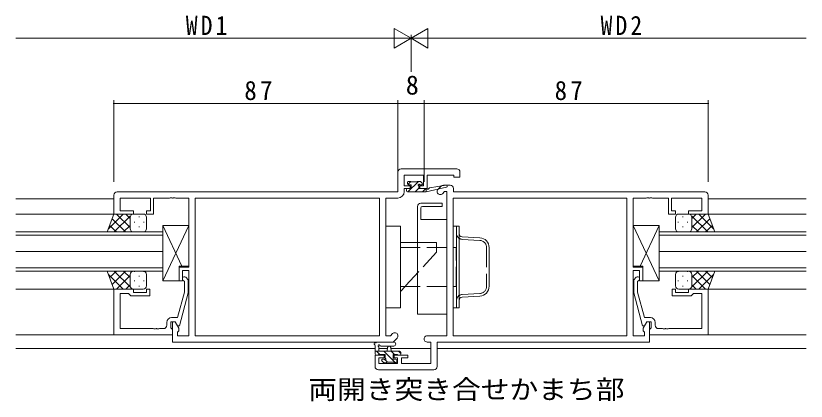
# Model space of a CAD drawing. Units: millimetres, scale not verified. Extents: x -841 to 292, y -594 to 212.
# Drawn here: x -163.8 to 78.2, y -139.8 to -21.8 of the extents above; entities that cross this region are included whole.
import ezdxf
from ezdxf.enums import TextEntityAlignment as Align

# ---------------------------------------------------------------- set-up
doc = ezdxf.new("R2010")
doc.units = ezdxf.units.MM
doc.header["$LTSCALE"] = 2
doc.linetypes.add('DASHED3', pattern=[4, 3, -1])
doc.layers.add('0-2_USER1', color=7, linetype='Continuous')
for name, color, linetype, lineweight in [('0-3_YKK_11', 7, 'Continuous', 9), ('0-4_YKK_12', 2, 'Continuous', 9), ('0-5_YKK_13', 4, 'Continuous', 9), ('0-6_YKK_D', 6, 'Continuous', 9)]:
    doc.layers.add(name, color=color, linetype=linetype, lineweight=lineweight)
doc.styles.add('ＭＳ ゴシック', font='')
doc.styles.get('ＭＳ ゴシック').set_extended_font_data('MS Gothic')

msp = doc.modelspace()

# ---------------------------------------------------------------- linework, layer by layer
at = {"layer": '0-3_YKK_11'}
for p, q in [((-46.76, -69.706), (-46.76, -75.707)), ((-28.76, -68.706), (-45.76, -68.706)), ((-27.76, -71.206), (-27.76, -69.706)), ((-44.83, -70.636), (-38.96, -70.636)), ((-44.83, -73.906), (-44.83, -70.636)), ((-38.96, -70.636), (-38.96, -73.906)), ((-37.76, -70.636), (-29.69, -70.636)), ((-37.76, -74.706), (-37.76, -70.636)), ((-29.69, -70.636), (-29.69, -71.206)), ((-29.69, -71.206), (-27.76, -71.206)), ((-43.06, -73.906), (-44.83, -73.906)), ((-44.83, -74.706), (-43.06, -74.706)), ((-44.83, -75.636), (-44.83, -74.706)), ((-43.06, -74.706), (-43.06, -73.906)), ((-40.06, -73.906), (-40.06, -74.706)), ((-38.96, -73.906), (-40.06, -73.906)), ((-40.06, -74.706), (-37.76, -74.706)), ((-33.553, -73.999), (-34.477, -74.924)), ((-30.76, -73.706), (-32.846, -73.706)), ((-29.76, -75.707), (-29.76, -74.706)), ((-133.76, -76.706), (-133.76, -82.506)), ((-46.76, -75.707), (-132.76, -75.707)), ((-33.113, -76.289), (-32.461, -75.636)), ((-32.461, -75.636), (-31.76, -75.636)), ((-31.76, -75.636), (-31.76, -119.776)), ((47.24, -75.707), (-29.76, -75.707)), ((48.24, -82.506), (48.24, -76.706)), ((-131.83, -77.637), (-122.56, -77.637)), ((-131.83, -81.506), (-131.83, -77.637)), ((-122.56, -77.637), (-122.56, -81.506)), ((-121.56, -77.637), (-116.718, -77.637)), ((-121.56, -82.506), (-121.56, -77.637)), ((-116.718, -77.637), (-116.535, -77.516)), ((-116.535, -77.516), (-115.985, -77.516)), ((-115.985, -77.516), (-115.802, -77.637)), ((-115.802, -77.637), (-115.718, -77.637)), ((-115.718, -77.637), (-115.535, -77.516)), ((-115.535, -77.516), (-114.985, -77.516)), ((-114.985, -77.516), (-114.802, -77.637)), ((-114.802, -77.637), (-110.76, -77.637)), ((-110.76, -77.637), (-110.76, -98.806)), ((-52.39, -77.637), (-108.83, -77.637)), ((-108.83, -77.637), (-108.83, -119.776)), ((-52.39, -77.637), (-108.83, -77.637)), ((-52.39, -119.776), (-52.39, -77.637)), ((-50.46, -77.637), (-46.83, -77.637)), ((-50.46, -119.776), (-50.46, -77.637)), ((23.31, -77.637), (-29.83, -77.637)), ((-29.83, -77.637), (-29.83, -119.776)), ((23.31, -77.637), (-29.83, -77.637)), ((23.31, -119.776), (23.31, -77.637)), ((25.24, -77.637), (29.282, -77.637)), ((25.24, -98.806), (25.24, -77.637)), ((29.282, -77.637), (29.465, -77.516)), ((29.465, -77.516), (30.015, -77.516)), ((30.015, -77.516), (30.198, -77.637)), ((30.198, -77.637), (30.282, -77.637)), ((30.282, -77.637), (30.465, -77.516)), ((30.465, -77.516), (31.015, -77.516)), ((31.015, -77.516), (31.198, -77.637)), ((31.198, -77.637), (36.04, -77.637)), ((36.04, -77.637), (36.04, -82.506)), ((37.04, -77.637), (46.31, -77.637)), ((37.04, -81.506), (37.04, -77.637)), ((46.31, -77.637), (46.31, -81.506)), ((-127.76, -81.506), (-131.83, -81.506)), ((-127.76, -82.506), (-127.76, -81.506)), ((-123.76, -81.506), (-123.76, -82.506)), ((-122.56, -81.506), (-123.76, -81.506)), ((38.24, -81.506), (37.04, -81.506)), ((38.24, -82.506), (38.24, -81.506)), ((42.24, -81.506), (42.24, -82.506)), ((46.31, -81.506), (42.24, -81.506)), ((-133.76, -82.506), (-127.76, -82.506)), ((-123.76, -82.506), (-121.56, -82.506)), ((36.04, -82.506), (38.24, -82.506)), ((42.24, -82.506), (48.24, -82.506)), ((-113.76, -98.806), (-113.76, -103.006)), ((-110.76, -98.806), (-113.76, -98.806)), ((28.24, -98.806), (25.24, -98.806)), ((28.24, -103.006), (28.24, -98.806)), ((-112.76, -99.806), (-110.76, -99.806)), ((-112.76, -103.006), (-112.76, -99.806)), ((-110.76, -99.806), (-110.76, -119.776)), ((25.24, -99.806), (27.24, -99.806)), ((25.24, -119.776), (25.24, -99.806)), ((27.24, -99.806), (27.24, -103.006)), ((-113.76, -103.006), (-112.76, -103.006)), ((-112.16, -103.155), (-112.584, -102.731)), ((-112.16, -106.445), (-112.16, -103.155)), ((-111.736, -101.882), (-110.96, -102.658)), ((-110.96, -102.658), (-110.96, -106.603)), ((26.216, -101.882), (25.44, -102.658)), ((25.44, -102.658), (25.44, -106.603)), ((26.64, -103.155), (27.064, -102.731)), ((26.64, -106.445), (26.64, -103.155)), ((27.24, -103.006), (28.24, -103.006)), ((-133.76, -105.507), (-127.76, -105.507)), ((-133.76, -119.506), (-133.76, -105.507)), ((-127.76, -105.507), (-127.76, -106.506)), ((-123.76, -105.507), (-122.76, -105.507)), ((-123.76, -106.506), (-123.76, -105.507)), ((-122.76, -105.507), (-122.76, -107.506)), ((-114.24, -114.207), (-112.16, -106.445)), ((28.72, -114.207), (26.64, -106.445)), ((37.24, -105.507), (37.24, -107.506)), ((38.24, -105.507), (37.24, -105.507)), ((38.24, -106.506), (38.24, -105.507)), ((42.24, -105.507), (42.24, -106.506)), ((48.24, -105.507), (42.24, -105.507)), ((48.24, -119.506), (48.24, -105.507)), ((-131.83, -106.806), (-131.83, -117.576)), ((-129.26, -106.806), (-131.83, -106.806)), ((-129.06, -107.007), (-129.26, -106.806)), ((-128.56, -107.506), (-129.06, -107.007)), ((-122.76, -107.506), (-128.56, -107.506)), ((-127.76, -106.506), (-123.76, -106.506)), ((-110.96, -106.603), (-113.667, -116.706)), ((25.44, -106.603), (28.147, -116.706)), ((37.24, -107.506), (43.04, -107.506)), ((42.24, -106.506), (38.24, -106.506)), ((43.04, -107.506), (43.54, -107.007)), ((43.54, -107.007), (43.74, -106.806)), ((43.74, -106.806), (46.31, -106.806)), ((46.31, -106.806), (46.31, -117.576)), ((-117.56, -116.577), (-117.56, -115.707)), ((-116.26, -115.507), (-116.26, -117.306)), ((-114.96, -115.507), (-116.26, -115.507)), ((-116.06, -114.207), (-114.24, -114.207)), ((-115.76, -115.507), (-115.76, -121.707)), ((-114.96, -115.507), (-115.76, -115.507)), ((-113.83, -117.464), (-114.96, -115.507)), ((-114.267, -116.706), (-114.96, -115.507)), ((29.44, -115.507), (28.31, -117.464)), ((30.54, -114.207), (28.72, -114.207)), ((28.747, -116.706), (29.44, -115.507)), ((30.24, -115.507), (29.44, -115.507)), ((29.44, -115.507), (30.74, -115.507)), ((30.24, -121.707), (30.24, -115.507)), ((30.74, -115.507), (30.74, -117.306)), ((32.04, -116.577), (32.04, -115.707)), ((-131.83, -117.576), (-121.718, -117.576)), ((-121.718, -117.576), (-121.535, -117.696)), ((-121.535, -117.696), (-120.985, -117.696)), ((-120.985, -117.696), (-120.802, -117.576)), ((-120.802, -117.576), (-120.718, -117.576)), ((-120.718, -117.576), (-120.535, -117.696)), ((-120.535, -117.696), (-119.985, -117.696)), ((-119.985, -117.696), (-119.802, -117.576)), ((-119.802, -117.576), (-118.56, -117.576)), ((-116.26, -117.306), (-116.06, -117.506)), ((-116.06, -117.506), (-115.76, -117.806)), ((-115.76, -117.806), (-115.76, -119.506)), ((-113.667, -116.706), (-114.267, -116.706)), ((-114.26, -118.707), (-113.83, -118.276)), ((-113.83, -118.276), (-113.83, -117.464)), ((28.147, -116.706), (28.747, -116.706)), ((28.31, -117.464), (28.31, -118.276)), ((28.31, -118.276), (28.74, -118.707)), ((30.54, -117.506), (30.24, -117.806)), ((30.24, -117.806), (30.24, -119.506)), ((30.74, -117.306), (30.54, -117.506)), ((34.282, -117.576), (33.04, -117.576)), ((34.465, -117.696), (34.282, -117.576)), ((35.015, -117.696), (34.465, -117.696)), ((35.198, -117.576), (35.015, -117.696)), ((35.282, -117.576), (35.198, -117.576)), ((35.465, -117.696), (35.282, -117.576)), ((36.015, -117.696), (35.465, -117.696)), ((36.198, -117.576), (36.015, -117.696)), ((46.31, -117.576), (36.198, -117.576)), ((-115.76, -119.506), (-133.76, -119.506)), ((-114.26, -119.776), (-114.26, -118.707)), ((-110.76, -119.776), (-114.26, -119.776)), ((-108.83, -119.776), (-52.39, -119.776)), ((-49.059, -119.776), (-50.46, -119.776)), ((-48.407, -119.124), (-49.059, -119.776)), ((-48.26, -121.707), (-47.043, -120.489)), ((-31.76, -119.776), (-37.795, -119.776)), ((-29.83, -119.776), (23.31, -119.776)), ((28.74, -119.776), (25.24, -119.776)), ((28.74, -118.707), (28.74, -119.776)), ((30.24, -119.506), (48.24, -119.506)), ((-115.76, -121.707), (-48.26, -121.707)), ((-37.795, -121.707), (-36.69, -121.707)), ((-36.69, -121.707), (-36.69, -128.276)), ((-34.76, -121.707), (30.24, -121.707)), ((-34.76, -129.207), (-34.76, -121.707)), ((-53.76, -125.707), (-53.76, -129.207)), ((-50.96, -125.707), (-53.76, -125.707)), ((-50.96, -126.506), (-50.96, -125.707)), ((-47.96, -125.707), (-47.96, -126.506)), ((-43.76, -125.707), (-47.96, -125.707)), ((-43.76, -126.506), (-43.76, -125.707)), ((-52.56, -126.506), (-50.96, -126.506)), ((-52.56, -128.276), (-52.56, -126.506)), ((-47.96, -126.506), (-46.86, -126.506)), ((-46.86, -126.506), (-46.86, -128.276)), ((-45.66, -126.506), (-43.76, -126.506)), ((-45.66, -128.276), (-45.66, -126.506)), ((-52.76, -130.206), (-35.76, -130.206)), ((-46.86, -128.276), (-52.56, -128.276)), ((-36.69, -128.276), (-45.66, -128.276))]:
    msp.add_line(p, q, dxfattribs=at)
for centre, radius, start, end in [((-45.76, -69.706), 1, 90, 179.99998), ((-28.76, -69.706), 1, 0, 89.99998), ((-33.795, -75.606), 0.965, 134.99998, 315), ((-32.846, -74.706), 1, 89.99997, 134.99997), ((-30.76, -74.706), 1, 0, 89.99998), ((-132.76, -76.706), 1, 90, 179.99998), ((-46.83, -75.636), 2, 270, 359.99998), ((47.24, -76.706), 1, 0, 89.99998), ((-112.16, -102.306), 0.6, 44.99998, 225), ((26.64, -102.306), 0.6, 314.99998, 135), ((-116.06, -115.707), 1.5, 90, 179.99998), ((30.54, -115.707), 1.5, 0, 89.99998), ((-118.56, -116.577), 1, 270, 359.99998), ((33.04, -116.577), 1, 180, 269.99998), ((-47.725, -119.807), 0.965, 314.99998, 135), ((-37.795, -120.741), 0.965, 89.99998, 270), ((-52.76, -129.207), 1, 180, 269.99998), ((-35.76, -129.207), 1, 270, 359.99998)]:
    msp.add_arc(centre, radius, start, end, dxfattribs=at)
at = {"layer": '0-4_YKK_12'}
for p, q in [((-133.76, -77.906), (-163.76, -77.906)), ((48.24, -77.906), (78.24, -77.906)), ((-163.76, -82.506), (-133.76, -82.506)), ((78.24, -82.506), (48.24, -82.506)), ((-163.76, -88.007), (-118.76, -88.007)), ((-118.76, -89.006), (-163.76, -89.006)), ((-118.76, -88.007), (-118.76, -94.006)), ((33.24, -94.006), (33.24, -88.007)), ((33.24, -88.007), (78.24, -88.007)), ((78.24, -89.006), (33.24, -89.006)), ((-163.76, -94.006), (-118.76, -94.006)), ((-118.76, -94.006), (-163.76, -94.006)), ((-118.76, -94.006), (-118.76, -100.006)), ((33.24, -100.006), (33.24, -94.006)), ((33.24, -94.006), (78.24, -94.006)), ((78.24, -94.006), (33.24, -94.006)), ((-163.76, -99.007), (-118.76, -99.007)), ((33.24, -99.007), (78.24, -99.007)), ((-118.76, -100.006), (-163.76, -100.006)), ((78.24, -100.006), (33.24, -100.006)), ((-163.76, -105.507), (-133.76, -105.507)), ((78.24, -105.507), (48.24, -105.507)), ((-133.76, -119.506), (-163.76, -119.506)), ((48.24, -119.506), (78.24, -119.506)), ((-53.761, -123.706), (-163.76, -123.706)), ((-49.99, -123.706), (-52.561, -123.706)), ((-36.69, -123.706), (-48.933, -123.706)), ((78.24, -123.706), (-34.76, -123.706))]:
    msp.add_line(p, q, dxfattribs=at)
at = {"layer": '0-5_YKK_13'}
for p, q in [((-43.712, -75.707), (-40.512, -72.506)), ((-43.56, -72.506), (-43.06, -72.506)), ((-40.66, -72.506), (-40.06, -72.506)), ((-39.848, -72.594), (-39.348, -73.094)), ((-44.16, -75.406), (-44.16, -75.006)), ((-43.86, -73.307), (-43.86, -72.807)), ((-43.86, -74.706), (-42.76, -74.706)), ((-43.771, -73.52), (-42.877, -72.626)), ((-42.76, -73.607), (-43.56, -73.607)), ((-42.86, -72.706), (-40.86, -72.706)), ((-42.76, -74.706), (-42.76, -73.607)), ((-41.467, -75.707), (-40.36, -74.599)), ((-40.36, -74.067), (-40.36, -74.706)), ((-40.36, -74.706), (-38.162, -74.706)), ((-39.56, -73.607), (-39.899, -73.607)), ((-39.222, -75.707), (-38.222, -74.706)), ((-38.162, -75.707), (-31.896, -74.299)), ((-38.162, -74.706), (-38.075, -74.692)), ((-38.162, -75.707), (-38.162, -74.706)), ((-37.049, -74.526), (-32.01, -73.71)), ((-43.86, -75.707), (-38.162, -75.707)), ((-39.759, -79.206), (-33.259, -79.206)), ((-33.259, -79.206), (-33.259, -80.206)), ((-40.759, -113.206), (-40.759, -80.206)), ((-39.759, -80.706), (-39.759, -84.206)), ((-33.259, -80.206), (-39.259, -80.206)), ((-135.76, -88.007), (-133.76, -82.506)), ((-130.851, -82.506), (-135.376, -87.031)), ((-130.146, -88.007), (-134.282, -83.97)), ((-133.68, -82.506), (-133.805, -82.631)), ((-133.76, -82.506), (-127.76, -82.506)), ((-128.71, -83.193), (-133.623, -88.007)), ((-128.76, -86.664), (-132.917, -82.506)), ((-128.76, -83.835), (-130.089, -82.506)), ((-128.76, -87.106), (-128.76, -83.506)), ((-128.76, -83.506), (-128.76, -87.106)), ((-128.023, -82.506), (-128.073, -82.557)), ((-127.76, -82.506), (-124.76, -82.506)), ((-126.011, -83.51), (-126.011, -83.31)), ((-123.76, -87.106), (-123.76, -83.506)), ((-39.759, -84.206), (-31.759, -84.206)), ((38.24, -87.106), (38.24, -83.506)), ((42.24, -82.506), (39.24, -82.506)), ((40.491, -83.51), (40.491, -83.31)), ((48.24, -82.506), (42.24, -82.506)), ((42.503, -82.506), (42.553, -82.557)), ((43.19, -83.193), (48.103, -88.007)), ((43.24, -83.835), (44.569, -82.506)), ((43.24, -86.664), (47.397, -82.506)), ((43.24, -87.106), (43.24, -83.506)), ((43.24, -83.506), (43.24, -87.106)), ((44.626, -88.007), (48.763, -83.97)), ((45.331, -82.506), (49.856, -87.031)), ((48.16, -82.506), (48.285, -82.631)), ((50.24, -88.007), (48.24, -82.506)), ((-132.974, -88.007), (-135.027, -86.054)), ((-128.76, -86.072), (-130.794, -88.007)), ((-127.426, -85.125), (-127.426, -84.925)), ((-126.011, -86.54), (-126.011, -86.34)), ((-124.596, -85.125), (-124.596, -84.925)), ((-118.76, -86.006), (-112.878, -98.506)), ((-110.76, -86.006), (-118.76, -103.006)), ((-118.76, -86.006), (-118.76, -103.006)), ((-50.46, -86.206), (-45.96, -86.206)), ((-50.46, -86.206), (-50.46, -111.206)), ((-45.96, -86.206), (-45.96, -111.206)), ((-29.83, -86.206), (-29.83, -111.206)), ((-28.83, -86.206), (-28.03, -86.206)), ((-28.83, -111.206), (-28.83, -86.206)), ((-28.03, -111.206), (-28.03, -86.206)), ((25.24, -86.006), (33.24, -103.006)), ((33.24, -86.006), (27.358, -98.506)), ((33.24, -86.006), (33.24, -103.006)), ((39.076, -85.125), (39.076, -84.925)), ((40.491, -86.54), (40.491, -86.34)), ((41.906, -85.125), (41.906, -84.925)), ((43.24, -86.072), (45.274, -88.007)), ((47.454, -88.007), (49.507, -86.054)), ((-135.76, -88.007), (-127.76, -88.007)), ((-127.948, -87.989), (-127.966, -88.007)), ((-127.76, -88.007), (-124.76, -88.007)), ((-127.426, -88.007), (-127.426, -87.855)), ((-124.596, -87.993), (-124.596, -87.855)), ((-27.089, -89.461), (-21.652, -89.784)), ((39.076, -87.993), (39.076, -87.855)), ((42.24, -88.007), (39.24, -88.007)), ((41.906, -88.007), (41.906, -87.855)), ((50.24, -88.007), (42.24, -88.007)), ((42.428, -87.989), (42.446, -88.007)), ((-34.96, -91.206), (-45.96, -91.206)), ((-34.96, -92.706), (-34.96, -91.206)), ((-18.83, -92.779), (-18.83, -104.633)), ((-113.76, -98.506), (-113.76, -103.006)), ((-113.76, -98.506), (-110.76, -98.506)), ((28.24, -98.506), (25.24, -98.506)), ((28.24, -98.506), (28.24, -103.006)), ((-135.76, -100.006), (-127.76, -100.006)), ((-135.76, -100.006), (-133.76, -105.507)), ((-130.851, -105.507), (-135.376, -100.982)), ((-132.974, -100.006), (-135.027, -101.959)), ((-130.146, -100.006), (-134.282, -104.043)), ((-128.71, -104.82), (-133.623, -100.006)), ((-128.76, -101.349), (-132.917, -105.507)), ((-128.76, -101.941), (-130.794, -100.006)), ((-128.76, -100.906), (-128.76, -104.507)), ((-128.76, -104.507), (-128.76, -100.906)), ((-127.948, -100.024), (-127.966, -100.006)), ((-127.76, -100.006), (-124.76, -100.006)), ((-127.426, -100.006), (-127.426, -100.158)), ((-126.011, -101.473), (-126.011, -101.673)), ((-124.596, -100.02), (-124.596, -100.158)), ((-123.76, -100.906), (-123.76, -104.507)), ((38.24, -100.906), (38.24, -104.507)), ((39.076, -100.02), (39.076, -100.158)), ((42.24, -100.006), (39.24, -100.006)), ((40.491, -101.473), (40.491, -101.673)), ((41.906, -100.006), (41.906, -100.158)), ((50.24, -100.006), (42.24, -100.006)), ((42.428, -100.024), (42.446, -100.006)), ((43.19, -104.82), (48.103, -100.006)), ((43.24, -101.941), (45.274, -100.006)), ((43.24, -100.906), (43.24, -104.507)), ((43.24, -104.507), (43.24, -100.906)), ((43.24, -101.349), (47.397, -105.507)), ((44.626, -100.006), (48.763, -104.043)), ((45.331, -105.507), (49.856, -100.982)), ((47.454, -100.006), (49.507, -101.959)), ((50.24, -100.006), (48.24, -105.507)), ((-127.426, -102.888), (-127.426, -103.088)), ((-124.596, -102.888), (-124.596, -103.088)), ((-113.76, -103.006), (-118.76, -103.006)), ((28.24, -103.006), (33.24, -103.006)), ((39.076, -102.888), (39.076, -103.088)), ((41.906, -102.888), (41.906, -103.088)), ((-133.68, -105.507), (-133.805, -105.382)), ((-133.76, -105.507), (-127.76, -105.507)), ((-128.76, -104.178), (-130.089, -105.507)), ((-128.023, -105.507), (-128.073, -105.456)), ((-127.76, -105.507), (-124.76, -105.507)), ((-126.011, -104.503), (-126.011, -104.703)), ((-44.585, -104.706), (-45.96, -106.206)), ((42.24, -105.507), (39.24, -105.507)), ((40.491, -104.503), (40.491, -104.703)), ((48.24, -105.507), (42.24, -105.507)), ((42.503, -105.507), (42.553, -105.456)), ((43.24, -104.178), (44.569, -105.507)), ((48.16, -105.507), (48.285, -105.382)), ((-21.652, -107.628), (-27.089, -107.952)), ((-50.46, -111.206), (-45.96, -111.206)), ((-29.83, -111.206), (-28.83, -111.206)), ((-28.83, -111.206), (-28.03, -111.206)), ((-53.761, -125.406), (-53.761, -122.726)), ((-48.033, -121.707), (-53.196, -121.707)), ((-52.561, -123.326), (-52.561, -124.507)), ((-48.033, -122.906), (-51.995, -122.909)), ((-50.061, -124.507), (-49.959, -123.362)), ((-48.861, -124.507), (-48.963, -123.362)), ((-53.761, -124.507), (-46.161, -124.507)), ((-52.861, -125.707), (-53.461, -125.707)), ((-53.296, -124.507), (-52.296, -125.507)), ((-50.661, -125.507), (-52.661, -125.507)), ((-51.051, -124.507), (-47.551, -128.007)), ((-50.661, -126.446), (-50.661, -125.507)), ((-48.806, -124.507), (-47.806, -125.507)), ((-48.261, -125.507), (-48.261, -126.907)), ((-46.962, -125.507), (-48.261, -125.507)), ((-46.161, -125.707), (-46.762, -125.707)), ((-46.561, -124.507), (-45.861, -125.206)), ((-45.861, -124.806), (-45.861, -125.406)), ((-51.174, -127.919), (-51.674, -127.419)), ((-51.461, -126.907), (-51.122, -126.907)), ((-50.361, -128.007), (-50.961, -128.007)), ((-50.646, -127.156), (-49.996, -127.806)), ((-48.061, -127.806), (-50.161, -127.806)), ((-48.261, -126.907), (-47.361, -126.907)), ((-47.361, -128.007), (-47.861, -128.007)), ((-47.061, -127.206), (-47.061, -127.706))]:
    msp.add_line(p, q, dxfattribs=at)
at = {"layer": '0-5_YKK_13', "linetype": 'DASHED3'}
for p, q in [((-27.137, -90.259), (-21.699, -90.583)), ((-45.96, -92.706), (-28.96, -92.706)), ((-34.96, -94.206), (-44.585, -104.706)), ((-34.96, -94.206), (-34.96, -92.706)), ((-28.96, -104.706), (-28.96, -92.706)), ((-19.63, -92.779), (-19.63, -104.633)), ((-45.96, -104.706), (-28.96, -104.706)), ((-21.699, -106.829), (-27.137, -107.153))]:
    msp.add_line(p, q, dxfattribs=at)
at = {"layer": '0-5_YKK_13'}
for points in [[(-31.759, -84.206), (-31.759, -113.206), (-40.759, -113.206)], [(-118.76, -86.006), (-110.76, -86.006), (-110.76, -98.506)], [(-29.83, -86.206), (-28.83, -86.206), (-28.83, -111.206)], [(33.24, -86.006), (25.24, -86.006), (25.24, -98.506)]]:
    msp.add_lwpolyline(points, dxfattribs=at)
for centre, radius, start, end in [((-43.56, -72.807), 0.3, 90, 180), ((-43.06, -72.706), 0.2, 0, 90), ((-40.66, -72.706), 0.2, 90, 180), ((-40.06, -72.807), 0.3, 45, 90), ((-43.86, -75.006), 0.3, 90, 180), ((-43.56, -73.307), 0.3, 180, 270), ((-40.36, -73.607), 0.25, 33.05573, 236.94426), ((-40.66, -74.067), 0.3, 0, 56.94426), ((-39.899, -73.307), 0.3, 213.05573, 270), ((-39.56, -73.307), 0.3, 270, 45), ((-38.027, -74.989), 0.3, 39.19753, 99.19753), ((-37.562, -74.609), 0.3, 219.19753, 339.19753), ((-37.001, -74.822), 0.3, 99.19753, 159.19753), ((-31.962, -74.006), 0.3, 282.65862, 99.19753), ((-43.86, -75.406), 0.3, 180, 270), ((-39.759, -80.206), 1, 90, 180), ((-39.259, -80.706), 0.5, 90, 180), ((-127.76, -83.506), 1, 90, 180), ((-127.76, -83.506), 1, 90.00009, 180), ((-124.76, -83.506), 1, 0, 90), ((39.24, -83.506), 1, 90, 180), ((42.24, -83.506), 1, 0, 90), ((42.24, -83.506), 1, 0, 89.99989), ((-127.76, -87.007), 1, 180, 270), ((-127.76, -87.007), 1, 180, 270.00009), ((-124.76, -87.007), 1, 270, 0), ((39.24, -87.007), 1, 180, 270), ((42.24, -87.007), 1, 270, 0), ((42.24, -87.007), 1, 269.99989, 0), ((-27.03, -88.462), 1, 180, 266.59355), ((-21.83, -92.779), 3, 0, 86.59355), ((-127.76, -101.006), 1, 90, 180), ((-127.76, -101.006), 1, 89.99989, 180), ((-124.76, -101.006), 1, 0, 90), ((39.24, -101.006), 1, 90, 180), ((42.24, -101.006), 1, 0, 90), ((42.24, -101.006), 1, 0, 90.00009), ((-127.76, -104.507), 1, 180, 270), ((-127.76, -104.507), 1, 180, 269.99989), ((-124.76, -104.507), 1, 270, 0), ((-21.83, -104.633), 3, 273.40643, 0), ((39.24, -104.507), 1, 180, 270), ((42.24, -104.507), 1, 270, 0), ((42.24, -104.507), 1, 270.00009, 0), ((-27.03, -108.95), 1, 93.40643, 180), ((-53.761, -122.206), 0.3, 79.47121, 239.99998), ((-54.061, -122.726), 0.3, 0, 60), ((-53.652, -121.617), 0.3, 259.47121, 319.47121), ((-53.196, -122.007), 0.3, 90, 139.47121), ((-52.561, -122.806), 0.3, 19.18974, 239.99998), ((-52.861, -123.326), 0.3, 0, 60), ((-51.995, -122.609), 0.3, 199.18974, 270.04022), ((-49.462, -123.407), 0.5, 5.09206, 174.90793), ((-48.034, -122.306), 0.6, 270.04022, 90.04022), ((-53.461, -125.406), 0.3, 180, 270), ((-52.861, -125.507), 0.2, 270, 0), ((-46.762, -125.507), 0.2, 180, 270), ((-46.161, -124.806), 0.3, 0, 90), ((-46.161, -125.406), 0.3, 270, 0), ((-51.461, -127.206), 0.3, 90, 225), ((-50.961, -127.706), 0.3, 225, 270), ((-51.122, -127.206), 0.3, 33.05573, 90), ((-50.661, -126.907), 0.25, 213.05573, 56.94426), ((-50.361, -126.446), 0.3, 180, 236.94426), ((-50.361, -127.806), 0.2, 270, 0), ((-47.861, -127.806), 0.2, 180, 270), ((-47.361, -127.206), 0.3, 0, 90), ((-47.361, -127.706), 0.3, 270, 0)]:
    msp.add_arc(centre, radius, start, end, dxfattribs=at)
at = {"layer": '0-5_YKK_13', "linetype": 'DASHED3'}
for centre, radius, start, end in [((-27.03, -88.462), 1.8, 180, 266.59355), ((-21.83, -92.779), 2.2, 0, 86.59355), ((-21.83, -104.633), 2.2, 273.40643, 0), ((-27.03, -108.95), 1.8, 93.40643, 180)]:
    msp.add_arc(centre, radius, start, end, dxfattribs=at)
at = {"layer": '0-6_YKK_D'}
for p, q in [((-47.956, -25.706), (-47.956, -31.706)), ((-42.76, -28.706), (-47.956, -25.706)), ((-42.76, -28.706), (-37.564, -25.706)), ((-37.564, -31.706), (-37.564, -25.706)), ((-48.76, -28.706), (-163.76, -28.706)), ((-42.76, -28.706), (-53.152, -28.706)), ((-42.76, -28.706), (-47.956, -31.706)), ((-42.76, -38.984), (-42.76, -27.707)), ((-42.76, -38.984), (-42.76, -27.707)), ((-42.76, -28.706), (-32.368, -28.706)), ((-42.76, -28.706), (-37.564, -31.706)), ((-36.76, -28.706), (78.24, -28.706)), ((-133.76, -72.706), (-133.76, -47.706)), ((-46.76, -72.706), (-46.76, -47.706)), ((-46.76, -72.706), (-46.76, -47.706)), ((-38.76, -72.706), (-38.76, -47.706)), ((-38.76, -72.706), (-38.76, -47.706)), ((48.24, -72.706), (48.24, -47.706)), ((-46.76, -48.706), (-133.76, -48.706)), ((-46.76, -48.706), (-38.76, -48.706)), ((-38.76, -48.706), (48.24, -48.706))]:
    msp.add_line(p, q, dxfattribs=at)
for centre, start, end in [((-133.76, -48.706), 0, 180), ((-133.76, -48.706), 180, 0), ((-46.76, -48.706), 0, 180), ((-46.76, -48.706), 0, 180), ((-46.76, -48.706), 180, 0), ((-46.76, -48.706), 180, 0), ((-38.76, -48.706), 0, 180), ((-38.76, -48.706), 0, 180), ((-38.76, -48.706), 180, 0), ((-38.76, -48.706), 180, 0), ((48.24, -48.706), 0, 180), ((48.24, -48.706), 180, 0)]:
    msp.add_arc(centre, 0.106, start, end, dxfattribs=at)

# ---------------------------------------------------------------- texts
at = {"layer": '0-2_USER1', "style": 'ＭＳ ゴシック', "width": 1.1}
msp.add_text('両開き突き合せかまち部', height=5.865, dxfattribs=at).set_placement((-74.202, -140.9), align=Align.BOTTOM_LEFT)
at = {"layer": '0-6_YKK_D', "color": 7, "style": 'ＭＳ ゴシック'}
msp.add_text('8', height=5.865, dxfattribs=at).set_placement((-44.36, -47.706), align=Align.BOTTOM_LEFT)
at = {"layer": '0-6_YKK_D', "color": 7, "char_height": 5.865, "attachment_point": 7, "style": 'ＭＳ ゴシック'}
for s, insert in [('\\T1.27;\\W0.9;WD1', (-111.7, -27.707)), ('\\T1.27;\\W0.9;WD2', (15.3, -27.707)), ('\\T1.27;\\W0.95;87', (-93.78, -47.706)), ('\\T1.27;\\W0.95;87', (1.22, -47.706))]:
    msp.add_mtext(s, dxfattribs=dict(at, insert=insert))

doc.saveas('drawing.dxf')
